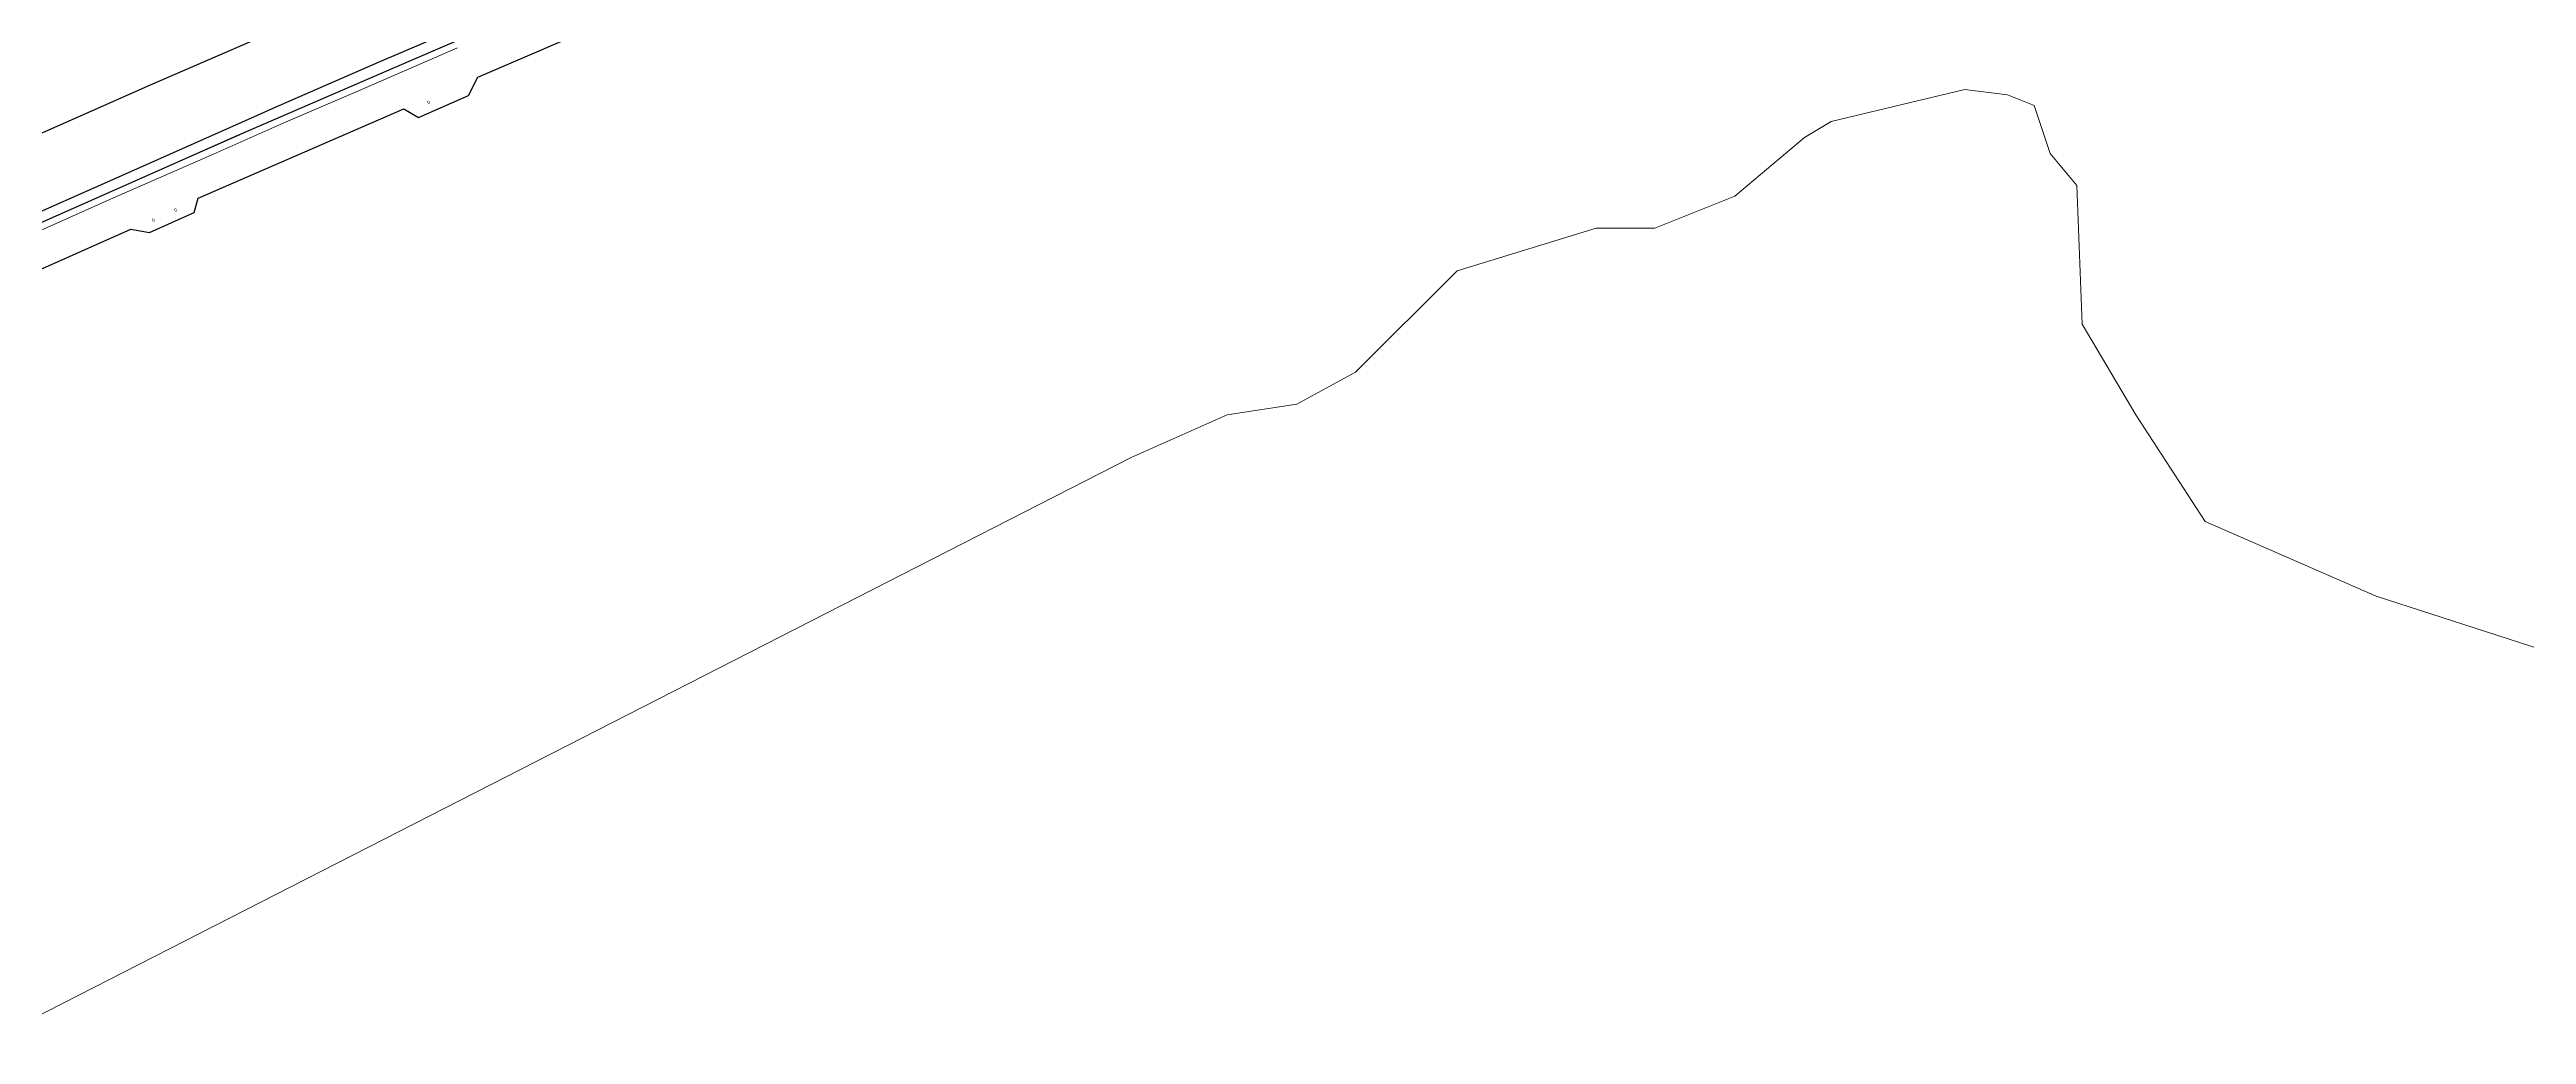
# Model space of a CAD drawing. Header units: millimetres. Extents: x 617751 to 636088, y 68402 to 77988.
# Drawn here: x 630990 to 631857, y 71746 to 72091 of the extents above; entities that cross this region are included whole.
import ezdxf

# ---------------------------------------------------------------- set-up
doc = ezdxf.new("R2010")
doc.units = ezdxf.units.MM
doc.header["$LTSCALE"] = 3
doc.header["$MEASUREMENT"] = 0
for name, color, linetype in [('ALINHAMENTO PREDIAL', 120, 'Continuous'), ('BAIRRO', 30, 'Continuous'), ('NOME LOGRADOURO', 252, 'Continuous'), ('NUMERAÇÃO', 7, 'Continuous'), ('OBRA DE ARTE', 190, 'Continuous')]:
    doc.layers.add(name, color=color, linetype=linetype)
doc.styles.get("Standard").update_dxf_attribs({"font": 'arial.ttf'})

msp = doc.modelspace()

# ---------------------------------------------------------------- linework, layer by layer
at = {"layer": 'ALINHAMENTO PREDIAL'}
for points in [[(630934.8, 71990.78), (631017.95, 72027.81), (631024.52, 72026.62), (631040.15, 72033.7), (631041.61, 72038.64), (631113.55, 72069.93), (631118.76, 72066.99), (631136.25, 72074.6), (631139.46, 72081.01), (631217.54, 72114.71)], [(630934.8, 71990.78), (631017.95, 72027.81), (631024.52, 72026.62), (631040.15, 72033.7), (631041.61, 72038.64), (631113.55, 72069.93), (631118.76, 72066.99), (631136.25, 72074.6), (631139.46, 72081.01), (631217.54, 72114.71)], [(630934.8, 71990.78), (631017.95, 72027.81), (631024.52, 72026.62), (631040.15, 72033.7), (631041.61, 72038.64), (631113.55, 72069.93), (631118.76, 72066.99), (631136.25, 72074.6), (631139.46, 72081.01), (631217.54, 72114.71)], [(631166.65, 72108.69), (631110.26, 72084.3), (631055.71, 72060.69), (630997.8, 72035.05), (630924.64, 72002.55)], [(631166.65, 72108.69), (631110.26, 72084.3), (631055.71, 72060.69), (630997.8, 72035.05), (630924.64, 72002.55)], [(631166.65, 72108.69), (631110.26, 72084.3), (631055.71, 72060.69), (630997.8, 72035.05), (630924.64, 72002.55)]]:
    msp.add_lwpolyline(points, dxfattribs=at)
at = {"layer": 'BAIRRO', "lineweight": 20}
msp.add_lwpolyline([(630972.89, 71745.61), (631368.29, 71947.8), (631401.97, 71962.75), (631426.29, 71966.49), (631446.87, 71977.71), (631482.43, 72013.23), (631531.08, 72028.18), (631551.66, 72028.18), (631579.73, 72039.4), (631604.05, 72059.97), (631613.41, 72065.57), (631660.18, 72076.79), (631675.15, 72074.92), (631684.51, 72071.18), (631690.12, 72054.36), (631699.48, 72043.14), (631701.35, 71994.53), (631720.06, 71962.75), (631744.39, 71925.36), (631804.26, 71899.19), (631873.91, 71876.62)], dxfattribs=at)
at = {"layer": 'NOME LOGRADOURO'}
for points in [[(630882.82, 72014.05), (630893.06, 72019.56), (630901.47, 72023.42), (630953.4, 72046.77), (631024.85, 72078.33), (631083.19, 72103.61), (631095.46, 72108.93), (631141.66, 72128.78), (631168.13, 72140.15), (631242.52, 72171.51), (631251.74, 72175.34)], [(630868.15, 71983.23), (630878.39, 71986.56), (630895.96, 71993.9), (630915.26, 72002.74), (630984, 72032.97), (631005.62, 72042.57), (631059.98, 72066.7), (631068.14, 72070.32), (631104.79, 72086.35), (631190.42, 72123), (631244.55, 72146.01), (631257.61, 72151.6)], [(630868.15, 71983.23), (630878.39, 71986.56), (630895.96, 71993.9), (630915.26, 72002.74), (630984, 72032.97), (631005.62, 72042.57), (631059.98, 72066.7), (631068.14, 72070.32), (631104.79, 72086.35), (631190.42, 72123), (631244.55, 72146.01), (631257.61, 72151.6)]]:
    msp.add_lwpolyline(points, dxfattribs=at)
at = {"layer": 'OBRA DE ARTE', "lineweight": 20}
for points in [[(631131.41, 72093.6), (631096.01, 72078.12), (631071.43, 72067.61), (631046.19, 72056.37), (631011.01, 72041.01), (630977.8, 72026.14)], [(631132.35, 72091.39), (631096.96, 72075.92), (631072.39, 72065.41), (631047.16, 72054.18), (631011.98, 72038.82), (630978.78, 72023.95)]]:
    msp.add_lwpolyline(points, dxfattribs=at)

# ---------------------------------------------------------------- texts
at = {"layer": 'NUMERAÇÃO'}
for rotation, p in [(23.51695, (631122.15, 72071.46)), (24.37314, (631033.55, 72033.73)), (24.37314, (631025.73, 72030.19))]:
    msp.add_text('0', height=1.2, rotation=rotation, dxfattribs=at).set_placement(p)

doc.saveas('drawing.dxf')
